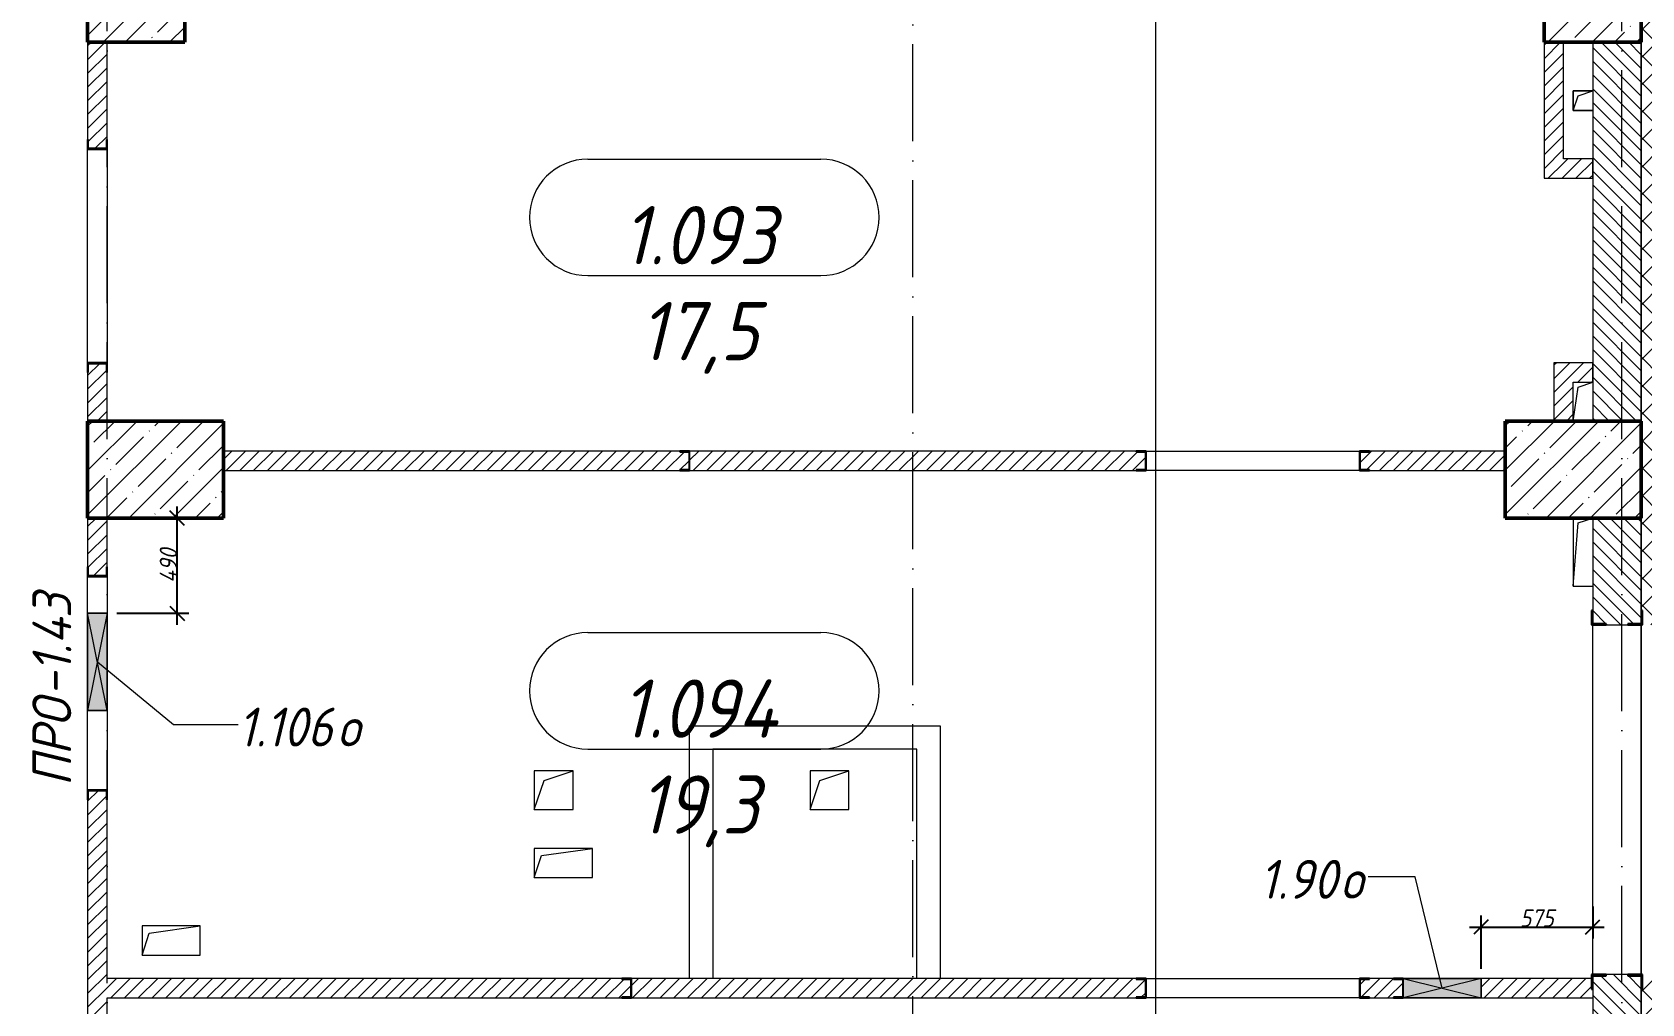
# Model space of a CAD drawing. Header units: millimetres. Extents: x -12989 to 629078, y -109036 to 555275.
# Drawn here: x 605978 to 614266, y 342472 to 347475 of the extents above; entities that cross this region are included whole.
import ezdxf

# ---------------------------------------------------------------- set-up
doc = ezdxf.new("R2010")
doc.units = ezdxf.units.MM
doc.linetypes.add('50_200_ШТРИХ_1Т_ш5_п1_п1_', pattern=[700, 500, -100, 0, -100])
for name, color, linetype, lineweight in [('A-____-____-DIMS', 7, 'Continuous', 9), ('A-DETL-GENF-OTLN', 7, 'Continuous', 9), ('A-FLOR-____-OTLN', 7, 'Continuous', 9), ('A-GENM-____-IDEN', 7, 'Continuous', 9), ('A-GENM-____-MCUT', 7, 'Continuous', 25), ('A-GENM-____-OTLN', 7, 'Continuous', 9), ('A-GENM-____-OTLN-1', 7, 'Continuous', 25), ('A-GLAZ-____-IDEN', 7, 'Continuous', 9), ('A-GLAZ-____-OTLN', 7, 'Continuous', 9), ('A-WALL-____-MCUT', 7, 'Continuous', 13), ('A-WALL-____-OTLN', 7, 'Continuous', 9), ('A-WALL-____-PATT-1', 7, 'Continuous', 9), ('A-WALL-FNSH-MCUT-1', 7, 'Continuous', 9), ('I-WALL-____-OTLN', 7, 'Continuous', 9), ('S-COLS-____-MCUT', 7, 'Continuous', 50), ('S-COLS-____-OTLN', 7, 'Continuous', 9), ('S-GRID-____-OTLN-1', 7, '50_200_ШТРИХ_1Т_ш5_п1_п1_', 9)]:
    doc.layers.add(name, color=color, linetype=linetype, lineweight=lineweight)
doc.layers.add('A-AREA-IDEN-1', color=7, linetype='Continuous', lineweight=9, true_color=0xaaaaaa)
doc.layers.add('G-____-____-SYMB-1', color=9, linetype='Continuous', lineweight=9, true_color=0x808080)
doc.styles.add('ISOCPEUR_I', font='isocpeui.ttf', dxfattribs={"width": 0.9, "height": 2.5})
doc.styles.add('ISOCPEUR_I_11', font='isocpeui.ttf', dxfattribs={"width": 0.9, "height": 200})
doc.styles.add('ISOCPEUR_I_7', font='isocpeui.ttf', dxfattribs={"width": 0.9, "height": 90})
doc.dimstyles.new('ISO-1_8_0_9К_СРЕДНИЙ_Кладочные_2', dxfattribs={"dimscale": 304.8, "dimtxt": 89.638306, "dimasz": 0.246063, "dimexe": 0.19685, "dimexo": 0, "dimgap": 0, "dimtad": 1, "dimdec": 3, "dimrnd": 0.001, "dimdsep": 46, "dimtxsty": 'ISOCPEUR_I_7', "dimblk1": 'OBLIQUE', "dimblk2": 'OBLIQUE', "dimsah": 1, "dimcen": 0.09, "dimdle": 0.19685, "dimazin": 0, "dimtfac": 1, "dimtdec": 4, "dimtix": 1, "dimtmove": 1, "dimatfit": 3, "dimfxl": 1, "dimtvp": 1, "dimtolj": 1, "dimtzin": 0, "dimarcsym": 2})
pattern_1 = [(135, (513013.31, 265891.49), (-35.35534, -35.35534), [])]
pattern_2 = [(45, (513013.31, 265891.49), (-35.35534, 35.35534), [])]

# ---------------------------------------------------------------- blocks, each defined once
blk = doc.blocks.new('BSC_Колонна _Прямоугольная - 500х700-V123-АР1_План отверстий 1 этажа в осях 1-64_Ю-ЯЯ')
at = {"layer": 'S-COLS-____-OTLN'}
h = blk.add_hatch(dxfattribs=at)
h.set_pattern_fill('FP_134', color=256, style=0, pattern_type=2)
h.set_pattern_definition([(315, (-79331.04, 93600), (114.04925, 114.04925), []), (315, (-79331.04, 93485.95), (114.04925, 114.04925), [201.613, -40.323, 3.353, -36.97])])
h.paths.add_polyline_path([(-250, -350), (250, -350), (250, 350), (-250, 350)], flags=0)
at = {"layer": 'S-COLS-____-MCUT'}
for p, q in [((250, 350), (-250, 350)), ((-250, 350), (-250, -350)), ((250, -350), (250, 350)), ((-250, -350), (250, -350))]:
    blk.add_line(p, q, dxfattribs=at)
blk = doc.blocks.new('BSC_Колонна _Прямоугольная - 500х700-V124-АР1_План отверстий 1 этажа в осях 1-64_Ю-ЯЯ')
at = {"layer": 'S-COLS-____-OTLN'}
h = blk.add_hatch(dxfattribs=at)
h.set_pattern_fill('FP_135', color=256, style=0, pattern_type=2)
h.set_pattern_definition([(315, (-79331.04, 100900), (114.04925, 114.04925), []), (315, (-79331.04, 100785.95), (114.04925, 114.04925), [201.613, -40.323, 3.353, -36.97])])
h.paths.add_polyline_path([(-250, 350), (-250, -350), (250, -350), (250, 350)], flags=0)
at = {"layer": 'S-COLS-____-MCUT'}
for p, q in [((250, 350), (-250, 350)), ((-250, 350), (-250, -350)), ((250, -350), (250, 350)), ((-250, -350), (250, -350))]:
    blk.add_line(p, q, dxfattribs=at)
blk = doc.blocks.new('BSC_Колонна _Прямоугольная - 500х500-V126-АР1_План отверстий 1 этажа в осях 1-64_Ю-ЯЯ')
at = {"layer": 'S-COLS-____-OTLN'}
h = blk.add_hatch(dxfattribs=at)
h.set_pattern_fill('FP_137', color=256, style=0, pattern_type=2)
h.set_pattern_definition([(135, (81781.04, -101000), (-114.04925, -114.04925), []), (135, (81781.04, -100885.95), (-114.04925, -114.04925), [201.613, -40.323, 3.353, -36.97])])
h.paths.add_polyline_path([(250, 250), (-250, 250), (-250, -250), (250, -250)], flags=0)
at = {"layer": 'S-COLS-____-MCUT'}
for p, q in [((250, 250), (-250, 250)), ((-250, 250), (-250, -250)), ((250, -250), (250, 250)), ((-250, -250), (250, -250))]:
    blk.add_line(p, q, dxfattribs=at)
blk = doc.blocks.new('BSC_Колонна _Прямоугольная - 500х500-V171-АР1_План отверстий 1 этажа в осях 1-64_Ю-ЯЯ')
at = {"layer": 'S-COLS-____-OTLN'}
h = blk.add_hatch(dxfattribs=at)
h.set_pattern_fill('FP_184', color=256, style=0, pattern_type=2)
h.set_pattern_definition([(135, (81781.04, -93500), (-114.04925, -114.04925), []), (135, (81781.04, -93385.95), (-114.04925, -114.04925), [201.613, -40.323, 3.353, -36.97])])
h.paths.add_polyline_path([(250, 250), (-250, 250), (-250, -250), (250, -250), (250, 162.1)], flags=0)
at = {"layer": 'S-COLS-____-MCUT'}
for p, q in [((250, 250), (-250, 250)), ((-250, 250), (-250, -250)), ((250, -250), (250, 250)), ((-250, -250), (250, -250))]:
    blk.add_line(p, q, dxfattribs=at)
blk = doc.blocks.new('Фахверк_СКБ_Уголок - 250_2700-27497298-АР1_План отверстий 1 этажа в осях 1-64_Ю-ЯЯ')
at = {"layer": 'A-GENM-____-MCUT'}
for p, q in [((200, 181), (125, 181)), ((125, 181), (125, 106)), ((131, 106), (131, 175)), ((131, 175), (200, 175)), ((200, 175), (200, 181)), ((125, 106), (131, 106)), ((131, -6), (125, -6)), ((125, -6), (125, -81)), ((125, -81), (200, -81)), ((131, -75), (131, -6)), ((200, -75), (131, -75)), ((200, -81), (200, -75))]:
    blk.add_line(p, q, dxfattribs=at)
blk = doc.blocks.new('154_Фахверк_СКБ_Швеллер - Тип_100_3600-27825154-АР1_План отверстий 1 этажа в осях 1-64_Ю-ЯЯ')
at = {"layer": 'A-GENM-____-MCUT'}
for p, q in [((175, 50), (125, 50)), ((125, 50), (125, -50)), ((128, 47), (175, 47)), ((128, -47), (128, 47)), ((175, 47), (175, 50)), ((125, -50), (175, -50)), ((175, -47), (128, -47)), ((175, -50), (175, -47))]:
    blk.add_line(p, q, dxfattribs=at)
blk = doc.blocks.new('154_Фахверк_СКБ_Швеллер - Тип_100_4010-27789772-АР1_План отверстий 1 этажа в осях 1-64_Ю-ЯЯ')
at = {"layer": 'A-GENM-____-MCUT'}
for p, q in [((175, 50), (125, 50)), ((125, 50), (125, -50)), ((128, 47), (175, 47)), ((128, -47), (128, 47)), ((175, 47), (175, 50)), ((125, -50), (175, -50)), ((175, -47), (128, -47)), ((175, -50), (175, -47))]:
    blk.add_line(p, q, dxfattribs=at)
blk = doc.blocks.new('154_Фахверк_СКБ_Швеллер - Тип_100_4010_1-28088705-АР1_План отверстий 1 этажа в осях 1-64_Ю-ЯЯ')
at = {"layer": 'A-GENM-____-MCUT'}
for p, q in [((175, 50), (125, 50)), ((125, 50), (125, -50)), ((128, 47), (175, 47)), ((128, -47), (128, 47)), ((175, 47), (175, 50)), ((125, -50), (175, -50)), ((175, -47), (128, -47)), ((175, -50), (175, -47))]:
    blk.add_line(p, q, dxfattribs=at)
blk = doc.blocks.new('AR_Отверстие прямоугольное _в плите_ - AR_Отверстие прямоугольное _в плите_-30459637-АР1_План отверстий 1 этажа в осях 1-64_Ю-ЯЯ')
at = {"layer": 'A-GENM-____-OTLN'}
for p, q in [((150, 75), (-150, 75)), ((-150, 75), (-150, -75)), ((-150, -75), (-112.5, 37.5)), ((-112.5, 37.5), (150, 75)), ((150, -75), (150, 75)), ((-150, -75), (150, -75))]:
    blk.add_line(p, q, dxfattribs=at)
blk = doc.blocks.new('AR_Отверстие прямоугольное _в плите_ - AR_Отверстие прямоугольное _в плите_-30459597-АР1_План отверстий 1 этажа в осях 1-64_Ю-ЯЯ')
at = {"layer": 'A-GENM-____-OTLN'}
for p, q in [((100, 100), (-100, 100)), ((-100, 100), (-100, -100)), ((-50, 50), (100, 100)), ((100, -100), (100, 100)), ((-100, -100), (-50, 50)), ((-100, -100), (100, -100))]:
    blk.add_line(p, q, dxfattribs=at)
blk = doc.blocks.new('AR_Отверстие прямоугольное _в плите_ - AR_Отверстие прямоугольное _в плите_-V199-АР1_План отверстий 1 этажа в осях 1-64_Ю-ЯЯ')
at = {"layer": 'A-GENM-____-OTLN'}
for p, q in [((50, 50), (-50, 50)), ((-50, 50), (-50, -50)), ((-50, -50), (-25, 25)), ((-25, 25), (50, 50)), ((-50, -50), (50, -50))]:
    blk.add_line(p, q, dxfattribs=at)
blk = doc.blocks.new('AR_Отверстие прямоугольное _в плите_ - AR_Отверстие прямоугольное _в плите_-V214-АР1_План отверстий 1 этажа в осях 1-64_Ю-ЯЯ')
at = {"layer": 'A-GENM-____-OTLN'}
for p, q in [((-50, 175), (-50, -175)), ((-25, 150), (50, 175)), ((-50, -175), (-25, 150)), ((-50, -175), (50, -175))]:
    blk.add_line(p, q, dxfattribs=at)
blk = doc.blocks.new('AR_Отверстие прямоугольное _в плите_ - AR_Отверстие прямоугольное _в плите_-30510730-АР1_План отверстий 1 этажа в осях 1-64_Ю-ЯЯ')
at = {"layer": 'A-GENM-____-OTLN'}
for p, q in [((-25, 75), (50, 100)), ((-50, -100), (-25, 75))]:
    blk.add_line(p, q, dxfattribs=at)
blk = doc.blocks.new('AR_Отверстие прямоугольное _в стене_ - AR_Отверстие прямоугольное _в стене__ОВ-36723019-АР1_План отверстий 1 этажа в осях 1-64_Ю-ЯЯ')
at = {"layer": 'A-GLAZ-____-OTLN'}
blk.add_hatch(color=256, dxfattribs=at).paths.add_polyline_path([(-200, -50), (200, -50), (200, 50), (-200, 50), (-200, -47)], flags=0)
at = {"layer": 'A-DETL-GENF-OTLN'}
for p, q in [((-200, 50), (200, 50)), ((200, 50), (-200, -50)), ((-200, 50), (200, -50)), ((200, 50), (-200, 50)), ((200, 50), (200, -50)), ((200, -50), (200, 50)), ((200, -50), (-200, -50)), ((-200, -50), (200, -50))]:
    blk.add_line(p, q, dxfattribs=at)
blk = doc.blocks.new('AR_Отверстие прямоугольное _в стене_ - AR_Отверстие прямоугольное _в стене__ОВ-36726976-АР1_План отверстий 1 этажа в осях 1-64_Ю-ЯЯ')
at = {"layer": 'A-GLAZ-____-OTLN'}
blk.add_hatch(color=256, dxfattribs=at).paths.add_polyline_path([(250, -50), (250, 50), (-250, 50), (-250, -50)], flags=0)
at = {"layer": 'A-DETL-GENF-OTLN'}
for p, q in [((-250, -50), (-250, 50)), ((-250, 50), (250, 50)), ((250, 50), (-250, -50)), ((-250, 50), (250, -50)), ((250, 50), (-250, 50)), ((-250, 50), (-250, -50)), ((250, 50), (250, -50)), ((250, -50), (250, 50)), ((250, -50), (-250, -50)), ((-250, -50), (250, -50))]:
    blk.add_line(p, q, dxfattribs=at)
blk = doc.blocks.new('_Oblique')
at = {"color": 0, "linetype": 'ByBlock', "lineweight": -2}
blk.add_line((-0.5, -0.5), (0.5, 0.5), dxfattribs=at)
blk = doc.blocks.new('*D5691')
at = {"layer": 'A-____-____-DIMS', "color": 0, "lineweight": -2, "transparency": 16777216}
for p, q in [((606618.3, 344972.5), (606784.4, 344972.5)), ((606724.4, 344422.5), (606724.4, 345032.5)), ((606413.3, 344482.5), (606784.4, 344482.5))]:
    blk.add_line(p, q, dxfattribs=at)
at = {"layer": 'Defpoints', "color": 0, "transparency": 16777216}
for p in [(606618.3, 344972.5), (606724.4, 344972.5), (606413.3, 344482.5)]:
    blk.add_point(p, dxfattribs=at)
at = {"layer": 'A-____-____-DIMS', "color": 0, "lineweight": -2, "transparency": 16777216, "xscale": 75, "yscale": 75, "zscale": 75}
for p, rotation in [((606724.4, 344972.5), 90), ((606724.4, 344482.5), 270)]:
    blk.add_blockref('_Oblique', p, dxfattribs=dict(at, rotation=rotation))
at = {"layer": 'A-____-____-DIMS', "color": 0, "transparency": 16777216, "insert": (606679.4, 344727.5), "char_height": 90, "width": 426.127, "attachment_point": 5, "rotation": 90, "style": 'ISOCPEUR_I_7'}
blk.add_mtext('\\A1;490', dxfattribs=at)
blk = doc.blocks.new('*D5692')
at = {"layer": 'A-____-____-DIMS', "color": 0, "lineweight": -2, "transparency": 16777216}
for p, q in [((613438.3, 342652.5), (613438.3, 342927.3)), ((614013.3, 342973.3), (614013.3, 342807.3)), ((613378.3, 342867.3), (614073.3, 342867.3))]:
    blk.add_line(p, q, dxfattribs=at)
at = {"layer": 'Defpoints', "color": 0, "transparency": 16777216}
for p in [(614013.3, 342973.3), (614013.3, 342867.3), (613438.3, 342652.5)]:
    blk.add_point(p, dxfattribs=at)
at = {"layer": 'A-____-____-DIMS', "color": 0, "lineweight": -2, "transparency": 16777216, "xscale": 75, "yscale": 75, "zscale": 75, "rotation": 180}
blk.add_blockref('_Oblique', (613438.3, 342867.3), dxfattribs=at)
at = {"layer": 'A-____-____-DIMS', "color": 0, "lineweight": -2, "transparency": 16777216, "xscale": 75, "yscale": 75, "zscale": 75}
blk.add_blockref('_Oblique', (614013.3, 342867.3), dxfattribs=at)
at = {"layer": 'A-____-____-DIMS', "color": 0, "transparency": 16777216, "insert": (613725.8, 342912.8), "char_height": 90, "width": 409.578, "attachment_point": 5, "style": 'ISOCPEUR_I_7'}
blk.add_mtext('\\A1;575', dxfattribs=at)
blk = doc.blocks.new('AAR_СКБ_Марка_помещения_1_5 ммп - Номер _ Площадь-27962135-АИ_План этажа_Стены_1')
at = {"layer": 'A-AREA-IDEN-1'}
for p, q in [((-2.987, 3), (3.013, 3)), ((-2.987, 0), (3.013, 0))]:
    blk.add_line(p, q, dxfattribs=at)
for centre, start, end in [((-2.987, 1.5), 90, 270), ((3.013, 1.5), 270, 90)]:
    blk.add_arc(centre, 1.5, start, end, dxfattribs=at)

msp = doc.modelspace()

# ---------------------------------------------------------------- hatches: boundary and pattern name
at = {"layer": 'A-WALL-____-PATT-1'}
h = msp.add_hatch(dxfattribs=at)
h.set_pattern_fill('FP_1', color=256, style=0, pattern_type=2)
h.set_pattern_definition([(45, (513013.31, 265891.49), (-70.71068, 70.71068), []), (135, (513013.31, 265891.49), (-70.71068, -70.71068), [])])
h.paths.add_polyline_path([(614363.3109, 312707.5335), (614363.3109, 312972.5335), (614263.3109, 312972.5335), (614263.3109, 312707.5335)], flags=0)
h.paths.add_polyline_path([(614363.3109, 315072.5335), (614363.3109, 315672.5335), (614263.3109, 315672.5335), (614263.3109, 315072.5335)], flags=0)
h.paths.add_polyline_path([(614363.3109, 317072.5335), (614363.3109, 321672.5335), (614269.3109, 321672.5335), (614269.3109, 321597.5335), (614263.3109, 321597.5335), (614263.3109, 317072.5335)], flags=0)
h.paths.add_polyline_path([(614363.3109, 323472.5335), (614363.3109, 324672.5335), (614269.3109, 324672.5335), (614269.3109, 324597.5335), (614263.3109, 324597.5335), (614263.3109, 323547.5335), (614269.3109, 323547.5335), (614269.3109, 323472.5335)], flags=0)
h.paths.add_polyline_path([(614363.3109, 326472.5335), (614363.3109, 327672.5335), (614269.3109, 327672.5335), (614269.3109, 327597.5335), (614263.3109, 327597.5335), (614263.3109, 326547.5335), (614269.3109, 326547.5335), (614269.3109, 326472.5335)], flags=0)
h.paths.add_polyline_path([(614269.3109, 329472.5335), (614363.3109, 329472.5335), (614363.3109, 330672.5335), (614269.3109, 330672.5335), (614269.3109, 330597.5335), (614263.3109, 330597.5335), (614263.3109, 329547.5335), (614269.3109, 329547.5335), (614269.3109, 329478.5335)], flags=0)
h.paths.add_polyline_path([(614363.3109, 332472.5335), (614363.3109, 333622.5335), (614269.3109, 333622.5335), (614269.3109, 333547.5335), (614263.3109, 333547.5335), (614263.3109, 332547.5335), (614269.3109, 332547.5335), (614269.3109, 332472.5335)], flags=0)
h.paths.add_polyline_path([(614269.3109, 335372.5335), (614363.3109, 335372.5335), (614363.3109, 336622.5335), (614269.3109, 336622.5335), (614269.3109, 336547.5335), (614263.3109, 336547.5335), (614263.3109, 335447.5335), (614269.3109, 335447.5335), (614269.3109, 335378.5335)], flags=0)
h.paths.add_polyline_path([(614269.3109, 338422.5335), (614363.3109, 338422.5335), (614363.3109, 339622.5335), (614263.3109, 339622.5335), (614263.3109, 338497.5335), (614269.3109, 338497.5335), (614269.3109, 338428.5335)], flags=0)
h.paths.add_polyline_path([(614269.3109, 341422.5335), (614363.3109, 341422.5335), (614363.3109, 342622.5335), (614269.3109, 342622.5335), (614269.3109, 342547.5335), (614263.3109, 342547.5335), (614263.3109, 341497.5335), (614269.3109, 341497.5335), (614269.3109, 341428.5335)], flags=0)
h.paths.add_polyline_path([(614363.3109, 344422.5335), (614363.3109, 351672.5335), (614263.3109, 351672.5335), (614263.3109, 344497.5335), (614269.3109, 344497.5335), (614269.3109, 344422.5335)], flags=0)
h = msp.add_hatch(dxfattribs=at)
h.set_pattern_fill('FP_5', color=256, style=0, pattern_type=2)
h.set_pattern_definition(pattern_2)
h.paths.add_polyline_path([(606263.3109, 345472.5335), (606363.3109, 345472.5335), (606363.3109, 345722.5335), (606360.3109, 345722.5335), (606360.3109, 345769.5335), (606266.3109, 345769.5335), (606266.3109, 345722.5335), (606263.3109, 345722.5335), (606263.3109, 345718.141)], flags=0)
h.paths.add_polyline_path([(606266.3109, 346875.5335), (606360.3109, 346875.5335), (606360.3109, 346922.5335), (606363.3109, 346922.5335), (606363.3109, 347422.5335), (606263.3109, 347422.5335), (606263.3109, 346922.5335), (606266.3109, 346922.5335)], flags=0)
h = msp.add_hatch(dxfattribs=at)
h.set_pattern_fill('FP_5', color=256, style=0, pattern_type=2)
h.set_pattern_definition(pattern_2)
h.paths.add_polyline_path([(613863.3109, 346722.5335), (613863.3109, 347422.5335), (613763.3109, 347422.5335), (613763.3109, 346722.5335)], flags=0)
h = msp.add_hatch(dxfattribs=at)
h.set_pattern_fill('FP_6', color=256, style=0, pattern_type=2)
h.set_pattern_definition(pattern_1)
h.paths.add_polyline_path([(614263.3109, 345472.5335), (614263.3109, 347422.5335), (614013.3109, 347422.5335), (614013.3109, 345472.5335)], flags=0)
h = msp.add_hatch(dxfattribs=at)
h.set_pattern_fill('FP_5', color=256, style=0, pattern_type=2)
h.set_pattern_definition(pattern_2)
h.paths.add_polyline_path([(614013.3109, 346722.5335), (614013.3109, 346822.5335), (613863.3109, 346822.5335), (613863.3109, 346722.5335)], flags=0)
h = msp.add_hatch(dxfattribs=at)
h.set_pattern_fill('FP_5', color=256, style=0, pattern_type=2)
h.set_pattern_definition(pattern_2)
h.paths.add_polyline_path([(614013.3109, 345672.5335), (614013.3109, 345772.5335), (613813.3109, 345772.5335), (613813.3109, 345672.5335), (613913.3109, 345672.5335)], flags=0)
h = msp.add_hatch(dxfattribs=at)
h.set_pattern_fill('FP_5', color=256, style=0, pattern_type=2)
h.set_pattern_definition(pattern_2)
h.paths.add_polyline_path([(613913.3109, 345472.5335), (613913.3109, 345672.5335), (613813.3109, 345672.5335), (613813.3109, 345472.5335)], flags=0)
h = msp.add_hatch(dxfattribs=at)
h.set_pattern_fill('FP_5', color=256, style=0, pattern_type=2)
h.set_pattern_definition(pattern_2)
h.paths.add_polyline_path([(613563.3109, 345217.5335), (613563.3109, 345317.5335), (612863.3109, 345317.5335), (612863.3109, 345314.5335), (612816.3109, 345314.5335), (612816.3109, 345220.5335), (612863.3109, 345220.5335), (612863.3109, 345217.5335)], flags=0)
h.paths.add_polyline_path([(611663.3109, 345217.5335), (611663.3109, 345220.5335), (611710.3109, 345220.5335), (611710.3109, 345314.5335), (611663.3109, 345314.5335), (611663.3109, 345317.5335), (609363.3109, 345317.5335), (609363.3109, 345217.5335), (610210.4389, 345217.5335)], flags=0)
h.paths.add_polyline_path([(609313.3109, 345217.5335), (609313.3109, 345220.5335), (609360.3109, 345220.5335), (609360.3109, 345314.5335), (609313.3109, 345314.5335), (609313.3109, 345317.5335), (606963.3109, 345317.5335), (606963.3109, 345217.5335), (608442.9382, 345217.5335)], flags=0)
h = msp.add_hatch(dxfattribs=at)
h.set_pattern_fill('FP_5', color=256, style=0, pattern_type=2)
h.set_pattern_definition(pattern_2)
h.paths.add_polyline_path([(606363.3109, 339622.5335), (606363.3109, 339822.5335), (606263.3109, 339822.5335), (606263.3109, 339622.5335)], flags=0)
h.paths.add_polyline_path([(606360.3109, 340375.5335), (606360.3109, 340422.5335), (606363.3109, 340422.5335), (606363.3109, 340622.5335), (606360.3109, 340622.5335), (606360.3109, 340669.5335), (606266.3109, 340669.5335), (606266.3109, 340622.5335), (606263.3109, 340622.5335), (606263.3109, 340422.5335), (606266.3109, 340422.5335), (606266.3109, 340375.5335)], flags=0)
h.paths.add_polyline_path([(606360.3109, 341775.5335), (606360.3109, 341822.5335), (606363.3109, 341822.5335), (606363.3109, 343522.5335), (606360.3109, 343522.5335), (606360.3109, 343569.5335), (606266.3109, 343569.5335), (606266.3109, 343522.5335), (606263.3109, 343522.5335), (606263.3109, 341822.5335), (606266.3109, 341822.5335), (606266.3109, 341775.5335)], flags=0)
h.paths.add_polyline_path([(606360.3109, 344675.5335), (606360.3109, 344722.5335), (606363.3109, 344722.5335), (606363.3109, 344972.5335), (606263.3109, 344972.5335), (606263.3109, 344722.5335), (606266.3109, 344722.5335), (606266.3109, 344675.5335)], flags=0)
h = msp.add_hatch(dxfattribs=at)
h.set_pattern_fill('FP_6', color=256, style=0, pattern_type=2)
h.set_pattern_definition(pattern_1)
h.paths.add_polyline_path([(614194.3109, 341422.5335), (614194.3109, 341428.5335), (614263.3109, 341428.5335), (614263.3109, 342616.5335), (614194.3109, 342617.0135), (614194.3109, 342622.5335), (614082.3109, 342622.5335), (614082.3109, 342616.5335), (614013.3109, 342616.5335), (614013.3109, 341428.5335), (614082.3109, 341428.5335), (614082.3109, 341422.5335)], flags=0)
h.paths.add_polyline_path([(614194.3109, 344422.5335), (614194.3109, 344428.5335), (614263.3109, 344428.5335), (614263.3109, 344972.5335), (614013.3109, 344972.5335), (614013.3109, 344428.5335), (614082.3109, 344428.5335), (614082.3109, 344422.5335)], flags=0)
h = msp.add_hatch(dxfattribs=at)
h.set_pattern_fill('FP_5', color=256, style=0, pattern_type=2)
h.set_pattern_definition(pattern_2)
h.paths.add_polyline_path([(606363.3109, 342502.5335), (609013.3109, 342502.5335), (609013.3109, 342505.5335), (609060.3109, 342505.5335), (609060.3109, 342599.5335), (609013.3109, 342599.5335), (609013.3109, 342602.5335), (606363.3109, 342602.5335)], flags=0)
h.paths.add_polyline_path([(609063.3109, 342502.5335), (611663.3109, 342503.4681), (611663.3109, 342505.5335), (611710.3109, 342505.5335), (611710.3109, 342599.5335), (611663.3109, 342599.5335), (611663.3109, 342602.5335), (609063.3109, 342602.5335), (609063.3109, 342505.5335)], flags=0)
h.paths.add_polyline_path([(614013.3109, 342502.5335), (614013.3109, 342547.5335), (614007.3109, 342547.5335), (614007.3109, 342602.5335), (613438.3109, 342602.5335), (613438.3109, 342502.5335), (614007.3109, 342502.5335)], flags=0)
h.paths.add_polyline_path([(612988.3109, 342502.5335), (612988.3109, 342505.5335), (613035.3109, 342505.5335), (613035.3109, 342599.5335), (612988.3109, 342599.5335), (612988.3109, 342602.5335), (612863.3109, 342602.5335), (612863.3109, 342599.5335), (612816.3109, 342599.5335), (612816.3109, 342505.5335), (612863.3109, 342505.5335), (612863.3109, 342502.5335)], flags=0)

# ---------------------------------------------------------------- linework, layer by layer
at = {"layer": 'A-FLOR-____-OTLN'}
for p, q in [((613913.3109, 347172.186), (614013.3109, 347172.186)), ((613913.3109, 347072.186), (613913.3109, 347172.186)), ((614013.3109, 347072.186), (613913.3109, 347072.186))]:
    msp.add_line(p, q, dxfattribs=at)
at = {"layer": 'A-GLAZ-____-IDEN'}
for p, q in [((606313.3109, 344232.5335), (606705.1473, 343909.3343)), ((606705.1473, 343909.3343), (607037.5837, 343909.3343)), ((613098.7156, 343125.3858), (612857.6719, 343125.3858)), ((613238.3109, 342552.5335), (613098.7156, 343125.3858))]:
    msp.add_line(p, q, dxfattribs=at)
at = {"layer": 'A-WALL-____-MCUT'}
for p, q in [((614013.3109, 347422.5335), (614013.3109, 345472.5335)), ((614263.3109, 345472.5335), (614263.3109, 347422.5335)), ((614263.3109, 347422.5335), (614263.3109, 345472.5335)), ((614013.3109, 344972.5335), (614013.3109, 344497.5335)), ((614263.3109, 344497.5335), (614263.3109, 344972.5335)), ((614263.3109, 344972.5335), (614263.3109, 344497.5335)), ((614082.3109, 344422.5335), (614194.3109, 344422.5335)), ((614194.3109, 342622.5335), (614082.3109, 342622.5335)), ((614013.3109, 342547.5335), (614013.3109, 341497.5335)), ((614263.3109, 341497.5335), (614263.3109, 342547.5335)), ((614263.3109, 342547.5335), (614263.3109, 341497.5335))]:
    msp.add_line(p, q, dxfattribs=at)
at = {"layer": 'A-WALL-____-OTLN'}
for p, q in [((614013.3109, 342622.5335), (614013.3109, 344422.5335)), ((614263.3109, 344422.5335), (614263.3109, 342622.5335)), ((614263.3109, 342622.5335), (614263.3109, 344422.5335)), ((609363.3109, 343902.5335), (610653.3109, 343902.5335)), ((609363.3109, 342602.5335), (609363.3109, 343902.5335)), ((610653.3109, 343902.5335), (610653.3109, 342602.5335)), ((610533.3109, 343782.5335), (609483.3109, 343782.5335)), ((609483.3109, 343782.5335), (609483.3109, 342602.5335)), ((610533.3109, 342602.5335), (610533.3109, 343782.5335))]:
    msp.add_line(p, q, dxfattribs=at)
at = {"layer": 'A-WALL-FNSH-MCUT-1'}
for p, q in [((606263.3109, 347422.5335), (606263.3109, 346922.5335)), ((606363.3109, 346922.5335), (606363.3109, 347422.5335)), ((613763.3109, 347422.5335), (613763.3109, 346722.5335)), ((613863.3109, 346822.5335), (613863.3109, 347422.5335)), ((614013.3109, 346822.5335), (613863.3109, 346822.5335)), ((614013.3109, 346722.5335), (614013.3109, 346822.5335)), ((613763.3109, 346722.5335), (614013.3109, 346722.5335)), ((606263.3109, 345722.5335), (606263.3109, 345472.5335)), ((606363.3109, 345472.5335), (606363.3109, 345722.5335)), ((614013.3109, 345772.5335), (613813.3109, 345772.5335)), ((613813.3109, 345772.5335), (613813.3109, 345472.5335)), ((614013.3109, 345672.5335), (614013.3109, 345772.5335)), ((613913.3109, 345672.5335), (614013.3109, 345672.5335)), ((613913.3109, 345472.5335), (613913.3109, 345672.5335)), ((609313.3109, 345317.5335), (606963.3109, 345317.5335)), ((611663.3109, 345317.5335), (609363.3109, 345317.5335)), ((613563.3109, 345317.5335), (612863.3109, 345317.5335)), ((606963.3109, 345217.5335), (609313.3109, 345217.5335)), ((609363.3109, 345217.5335), (611663.3109, 345217.5335)), ((612863.3109, 345217.5335), (613563.3109, 345217.5335)), ((606263.3109, 344972.5335), (606263.3109, 344722.5335)), ((606363.3109, 344722.5335), (606363.3109, 344972.5335)), ((606263.3109, 343522.5335), (606263.3109, 341822.5335)), ((606363.3109, 342602.5335), (606363.3109, 343522.5335)), ((609013.3109, 342602.5335), (606363.3109, 342602.5335)), ((611663.3109, 342602.5335), (609063.3109, 342602.5335)), ((612988.3109, 342602.5335), (612863.3109, 342602.5335)), ((614007.3109, 342602.5335), (613438.3109, 342602.5335)), ((606363.3109, 342502.5335), (609013.3109, 342502.5335)), ((606363.3109, 341822.5335), (606363.3109, 342502.5335)), ((609063.3109, 342502.5335), (611663.3109, 342502.5335)), ((612863.3109, 342502.5335), (612988.3109, 342502.5335)), ((613438.3109, 342502.5335), (614013.3109, 342502.5335))]:
    msp.add_line(p, q, dxfattribs=at)
at = {"layer": 'G-____-____-SYMB-1'}
msp.add_line((611761.5109, 352512.0523), (611761.5109, 311297.8177), dxfattribs=at)
at = {"layer": 'I-WALL-____-OTLN'}
for p, q in [((606263.3109, 345772.5335), (606263.3109, 346872.5335)), ((606363.3109, 346872.5335), (606363.3109, 345772.5335)), ((611713.3109, 345317.5335), (612813.3109, 345317.5335)), ((612813.3109, 345217.5335), (611713.3109, 345217.5335)), ((606263.3109, 344482.5335), (606263.3109, 344672.5335)), ((606363.3109, 344672.5335), (606363.3109, 344482.5335)), ((606263.3109, 343572.5335), (606263.3109, 343982.5335)), ((606363.3109, 343982.5335), (606363.3109, 343572.5335)), ((611713.3109, 342602.5335), (612813.3109, 342602.5335)), ((612813.3109, 342502.5335), (611713.3109, 342502.5335))]:
    msp.add_line(p, q, dxfattribs=at)
at = {"layer": 'S-GRID-____-OTLN-1'}
for p, q in [((606363.3109, 305473.1205), (606363.3109, 356784.3429)), ((610513.3109, 315408.1739), (610513.3109, 356784.3429)), ((614163.3109, 305473.1205), (614163.3109, 356784.3429))]:
    msp.add_line(p, q, dxfattribs=at)

# ---------------------------------------------------------------- block references
at = {"layer": 'A-AREA-IDEN-1', "xscale": 199.9999999999999, "yscale": 199.9999999999999, "zscale": 199.9999999999999}
for p in [(609436.3493, 346221.1667), (609436.3493, 343783.4303)]:
    msp.add_blockref('AAR_СКБ_Марка_помещения_1_5 ммп - Номер _ Площадь-27962135-АИ_План этажа_Стены_1', p, dxfattribs=at)
at = {"layer": 'A-GENM-____-OTLN'}
for name, p in [('AR_Отверстие прямоугольное _в плите_ - AR_Отверстие прямоугольное _в плите_-V199-АР1_План отверстий 1 этажа в осях 1-64_Ю-ЯЯ', (613963.3109, 347122.186)), ('AR_Отверстие прямоугольное _в плите_ - AR_Отверстие прямоугольное _в плите_-30510730-АР1_План отверстий 1 этажа в осях 1-64_Ю-ЯЯ', (613963.3109, 345572.5335)), ('AR_Отверстие прямоугольное _в плите_ - AR_Отверстие прямоугольное _в плите_-V214-АР1_План отверстий 1 этажа в осях 1-64_Ю-ЯЯ', (613963.3109, 344797.5335)), ('AR_Отверстие прямоугольное _в плите_ - AR_Отверстие прямоугольное _в плите_-30459597-АР1_План отверстий 1 этажа в осях 1-64_Ю-ЯЯ', (608663.3109, 343572.2072)), ('AR_Отверстие прямоугольное _в плите_ - AR_Отверстие прямоугольное _в плите_-30459597-АР1_План отверстий 1 этажа в осях 1-64_Ю-ЯЯ', (610083.3109, 343572.2072)), ('AR_Отверстие прямоугольное _в плите_ - AR_Отверстие прямоугольное _в плите_-30459637-АР1_План отверстий 1 этажа в осях 1-64_Ю-ЯЯ', (608713.3109, 343197.2072)), ('AR_Отверстие прямоугольное _в плите_ - AR_Отверстие прямоугольное _в плите_-30459637-АР1_План отверстий 1 этажа в осях 1-64_Ю-ЯЯ', (606693.3109, 342797.5335))]:
    msp.add_blockref(name, p, dxfattribs=at)
at = {"layer": 'A-GENM-____-OTLN-1'}
for name, p, rotation in [('154_Фахверк_СКБ_Швеллер - Тип_100_4010-27789772-АР1_План отверстий 1 этажа в осях 1-64_Ю-ЯЯ', (606313.3109, 346747.5335), 89.99999999999993), ('154_Фахверк_СКБ_Швеллер - Тип_100_4010-27789772-АР1_План отверстий 1 этажа в осях 1-64_Ю-ЯЯ', (606313.3109, 345897.5335), 269.9999999999999), ('154_Фахверк_СКБ_Швеллер - Тип_100_3600-27825154-АР1_План отверстий 1 этажа в осях 1-64_Ю-ЯЯ', (609488.3109, 345267.5335), 180), ('154_Фахверк_СКБ_Швеллер - Тип_100_3600-27825154-АР1_План отверстий 1 этажа в осях 1-64_Ю-ЯЯ', (611838.3109, 345267.5335), 180), ('154_Фахверк_СКБ_Швеллер - Тип_100_4010-27789772-АР1_План отверстий 1 этажа в осях 1-64_Ю-ЯЯ', (606313.3109, 344547.5335), 89.99999999999993), ('Фахверк_СКБ_Уголок - 250_2700-27497298-АР1_План отверстий 1 этажа в осях 1-64_Ю-ЯЯ', (614188.3109, 344297.5335), 89.99999999999991), ('154_Фахверк_СКБ_Швеллер - Тип_100_4010-27789772-АР1_План отверстий 1 этажа в осях 1-64_Ю-ЯЯ', (606313.3109, 343697.5335), 269.9999999999999), ('154_Фахверк_СКБ_Швеллер - Тип_100_4010-27789772-АР1_План отверстий 1 этажа в осях 1-64_Ю-ЯЯ', (609188.3109, 342552.5335), 180), ('154_Фахверк_СКБ_Швеллер - Тип_100_4010-27789772-АР1_План отверстий 1 этажа в осях 1-64_Ю-ЯЯ', (611838.3109, 342552.5335), 180), ('154_Фахверк_СКБ_Швеллер - Тип_100_4010-27789772-АР1_План отверстий 1 этажа в осях 1-64_Ю-ЯЯ', (613163.3109, 342552.5335), 180), ('Фахверк_СКБ_Уголок - 250_2700-27497298-АР1_План отверстий 1 этажа в осях 1-64_Ю-ЯЯ', (614088.3109, 342747.5335), 269.9999999999999)]:
    msp.add_blockref(name, p, dxfattribs=dict(at, rotation=rotation))
for name, p in [('154_Фахверк_СКБ_Швеллер - Тип_100_3600-27825154-АР1_План отверстий 1 этажа в осях 1-64_Ю-ЯЯ', (612688.3109, 345267.5335)), ('154_Фахверк_СКБ_Швеллер - Тип_100_4010_1-28088705-АР1_План отверстий 1 этажа в осях 1-64_Ю-ЯЯ', (612688.3109, 342552.5335))]:
    msp.add_blockref(name, p, dxfattribs=at)
at = {"layer": 'A-GLAZ-____-OTLN', "rotation": 269.9999999999999}
msp.add_blockref('AR_Отверстие прямоугольное _в стене_ - AR_Отверстие прямоугольное _в стене__ОВ-36726976-АР1_План отверстий 1 этажа в осях 1-64_Ю-ЯЯ', (606313.3109, 344232.5335), dxfattribs=at)
at = {"layer": 'A-GLAZ-____-OTLN'}
msp.add_blockref('AR_Отверстие прямоугольное _в стене_ - AR_Отверстие прямоугольное _в стене__ОВ-36723019-АР1_План отверстий 1 этажа в осях 1-64_Ю-ЯЯ', (613238.3109, 342552.5335), dxfattribs=at)
at = {"layer": 'S-COLS-____-OTLN'}
for name, p, rotation in [('BSC_Колонна _Прямоугольная - 500х500-V171-АР1_План отверстий 1 этажа в осях 1-64_Ю-ЯЯ', (606513.3109, 347672.5335), 269.9999999999997), ('BSC_Колонна _Прямоугольная - 500х500-V126-АР1_План отверстий 1 этажа в осях 1-64_Ю-ЯЯ', (614013.3109, 347672.5335), 269.9999999999997), ('BSC_Колонна _Прямоугольная - 500х700-V123-АР1_План отверстий 1 этажа в осях 1-64_Ю-ЯЯ', (606613.3109, 345222.5335), 89.9999999999999), ('BSC_Колонна _Прямоугольная - 500х700-V124-АР1_План отверстий 1 этажа в осях 1-64_Ю-ЯЯ', (613913.3109, 345222.5335), 89.9999999999999)]:
    msp.add_blockref(name, p, dxfattribs=dict(at, rotation=rotation))

# ---------------------------------------------------------------- texts
at = {"layer": 'A-AREA-IDEN-1', "char_height": 300, "attachment_point": 8, "line_spacing_factor": 1.139951, "style": 'ISOCPEUR_I'}
for s, insert, width in [('\\pxqc,t8.46667,16.93333,25.4,33.86667,42.33333,50.8,59.26667,67.73333,76.2,84.66667,93.13333,101.6,110.06667,118.53333,127,135.46667,143.93333,152.4,160.86667,169.33333,177.8,186.26667,194.73333,203.2,211.66667,220.13333,228.6,237.06667,245.53333,254,262.46667,270.93333;{1.093}', (609410.9202, 346279.4966), 900), ('\\pxqc,t8.46667,16.93333,25.4,33.86667,42.33333,50.8,59.26667,67.73333,76.2,84.66667,93.13333,101.6,110.06667,118.53333,127,135.46667,143.93333,152.4,160.86667,169.33333,177.8,186.26667,194.73333,203.2,211.66667,220.13333,228.6,237.06667,245.53333,254,262.46667,270.93333;{17,5}', (609410.9202, 345715.5486), 702), ('\\pxqc,t8.46667,16.93333,25.4,33.86667,42.33333,50.8,59.26667,67.73333,76.2,84.66667,93.13333,101.6,110.06667,118.53333,127,135.46667,143.93333,152.4,160.86667,169.33333,177.8,186.26667,194.73333,203.2,211.66667,220.13333,228.6,237.06667,245.53333,254,262.46667,270.93333;{1.094}', (609410.9202, 343841.7602), 940), ('\\pxqc,t8.46667,16.93333,25.4,33.86667,42.33333,50.8,59.26667,67.73333,76.2,84.66667,93.13333,101.6,110.06667,118.53333,127,135.46667,143.93333,152.4,160.86667,169.33333,177.8,186.26667,194.73333,203.2,211.66667,220.13333,228.6,237.06667,245.53333,254,262.46667,270.93333;{19,3}', (609410.9202, 343277.8122), 702)]:
    msp.add_mtext(s, dxfattribs=dict(at, insert=insert, width=width))
at = {"layer": 'A-GENM-____-IDEN', "char_height": 200, "attachment_point": 1, "rotation": 90, "style": 'ISOCPEUR_I_11'}
for s, insert, width in [('-1.43', (605979.0839, 344056.6206), 692.658), ('ПРО', (605979.0839, 343592.2769), 562.784625)]:
    msp.add_mtext(s, dxfattribs=dict(at, insert=insert, width=width))
at = {"layer": 'A-GLAZ-____-IDEN', "char_height": 200, "attachment_point": 1, "style": 'ISOCPEUR_I_11'}
for s, insert, width in [('1.106', (607037.5837, 343996.9489), 620.506125), ('\\fISOCPEUR|b0|i1|c204|p34|;\\W.9;о', (607549.5525, 343996.9489), 158.734125), ('1.90', (612298.2203, 343213.0004), 505.063125), ('\\fISOCPEUR|b0|i1|c204|p34|;\\W.9;о', (612714.9391, 343213.0004), 158.734125)]:
    msp.add_mtext(s, dxfattribs=dict(at, insert=insert, width=width))

# ---------------------------------------------------------------- dimensions: what is measured, and where the dimension line sits
at = {"layer": 'A-____-____-DIMS'}
dim = msp.add_linear_dim(base=(606724.3748, 344972.5335), p1=(606413.3109, 344482.5335), p2=(606618.3088, 344972.5335), angle=90, dimstyle='ISO-1_8_0_9К_СРЕДНИЙ_Кладочные_2', override={"dimpost": '<>', "dimfxl": 531.153578}, dxfattribs=at)
dim.commit()
dim.dimension.update_dxf_attribs({"geometry": '*D5691', "text_midpoint": (606679.3748, 344727.5335)})
dim = msp.add_linear_dim(base=(614013.3109, 342867.2541), p1=(613438.3109, 342652.5335), p2=(614013.3109, 342973.3201), dimstyle='ISO-1_8_0_9К_СРЕДНИЙ_Кладочные_2', override={"dimpost": '<>', "dimfxl": 658.429195}, dxfattribs=at)
dim.commit()
dim.dimension.update_dxf_attribs({"geometry": '*D5692', "text_midpoint": (613725.8109, 342912.8336)})

doc.saveas('drawing.dxf')
